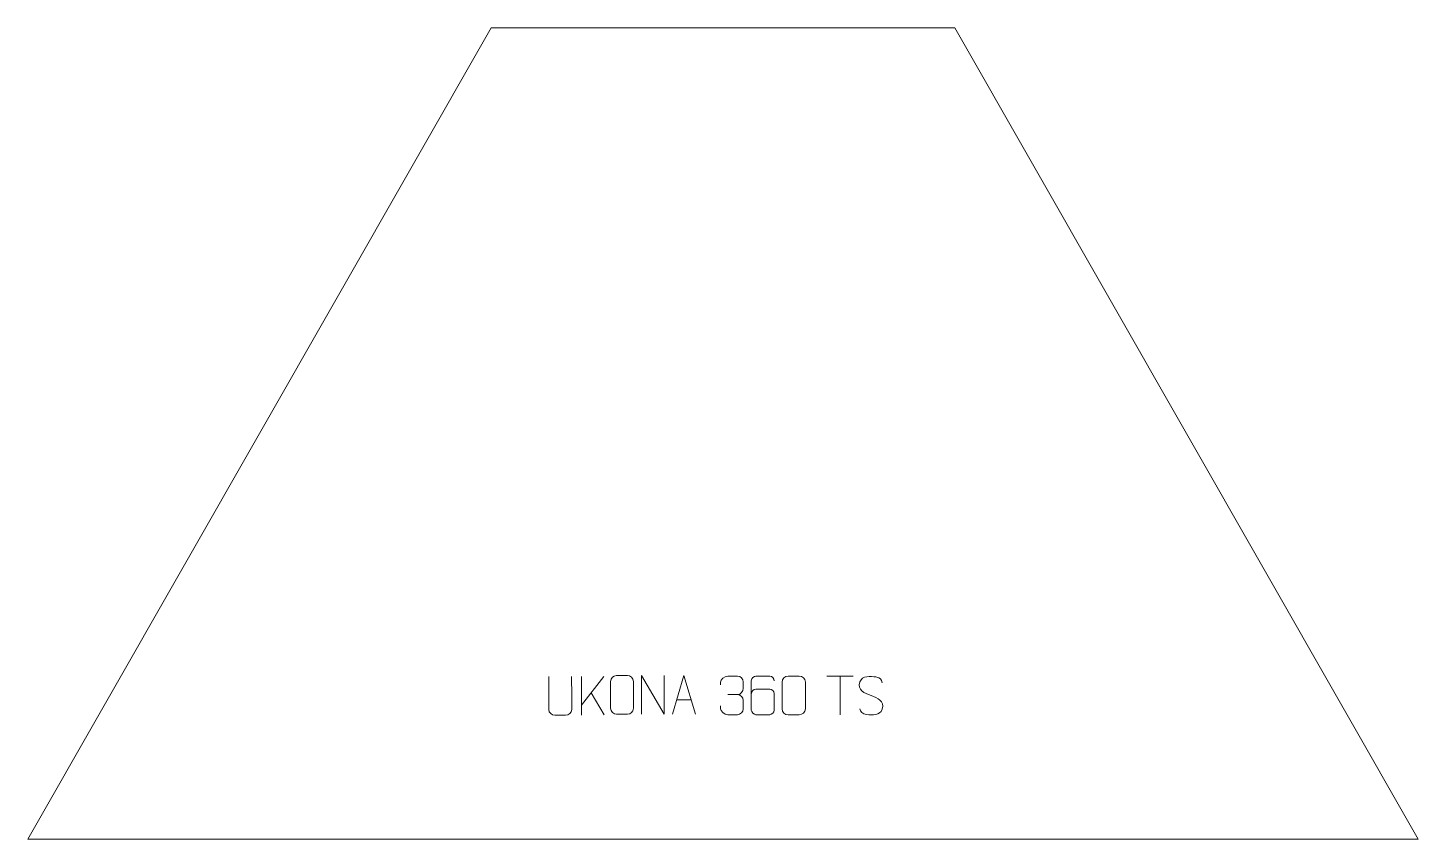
# Model space of a CAD drawing. Header units: millimetres. Extents: x -448 to 451, y 809 to 1334.
import ezdxf

# ---------------------------------------------------------------- set-up
doc = ezdxf.new("R2010")
doc.units = ezdxf.units.MM
doc.header["$MEASUREMENT"] = 0
doc.layers.add('layer 1', color=7, linetype='Continuous')

msp = doc.modelspace()

# ---------------------------------------------------------------- linework, layer by layer
at = {"layer": 'layer 1', "color": 242, "lineweight": 9}
msp.add_open_spline([(-148.7834, 1333.9232), (-148.7834, 1333.9232), (151.2148, 1333.9232), (151.2148, 1333.9232), (151.2148, 1333.9232), (151.2148, 1333.9232), (450.9025, 808.9241), (450.9025, 808.9241), (450.9025, 808.9241), (450.9025, 808.9241), (-448.4705, 808.9241), (-448.4705, 808.9241), (-448.4705, 808.9241), (-448.4705, 808.9241), (-148.7834, 1333.9232), (-148.7834, 1333.9232)], degree=3, knots=[0, 0, 0, 0, 0.2, 0.2, 0.2, 0.2, 0.4, 0.4, 0.4, 0.4, 0.6, 0.6, 0.6, 0.6, 1, 1, 1, 1], dxfattribs=at)
at = {"layer": 'layer 1', "color": 250, "lineweight": 9}
for points, knots in [([(-96.7032, 914.1346), (-96.7036, 908.5951), (-96.6078, 898.3933), (-96.6074, 892.8529), (-96.6074, 892.8529), (-96.7472, 890.6134), (-98.4244, 889.1872), (-100.5721, 889.1767), (-100.5721, 889.1767), (-102.904, 889.1771), (-105.2359, 889.1771), (-107.5674, 889.1767), (-107.5674, 889.1767), (-109.4924, 889.0752), (-111.4645, 890.8917), (-111.4533, 892.8362), (-111.4533, 892.8362), (-111.453, 898.3981), (-111.3576, 908.5735), (-111.358, 914.1346)], [0, 0, 0, 0, 0.16666667, 0.16666667, 0.16666667, 0.16666667, 0.33333333, 0.33333333, 0.33333333, 0.33333333, 0.5, 0.5, 0.5, 0.5, 0.66666667, 0.66666667, 0.66666667, 0.66666667, 1, 1, 1, 1]), ([(-67.6041, 914.7899), (-65.2784, 914.7899), (-62.9523, 914.7899), (-60.6262, 914.7899), (-60.6262, 914.7899), (-58.6796, 914.8255), (-56.6882, 913.3339), (-56.6615, 910.8963), (-56.6615, 910.8963), (-56.6619, 905.1494), (-56.6619, 899.4021), (-56.6615, 893.6544), (-56.6615, 893.6544), (-56.8013, 891.331), (-58.4785, 889.8514), (-60.6262, 889.8406), (-60.6262, 889.8406), (-62.9581, 889.841), (-65.29, 889.841), (-67.6215, 889.8406), (-67.6215, 889.8406), (-69.5465, 889.7352), (-71.5186, 891.6197), (-71.5074, 893.637), (-71.5074, 893.637), (-71.5071, 899.4071), (-71.5071, 905.1768), (-71.5074, 910.9461), (-71.5074, 910.9461), (-71.5032, 913.0842), (-69.7565, 914.8034), (-67.6041, 914.7899)], [0, 0, 0, 0, 0.11111111, 0.11111111, 0.11111111, 0.11111111, 0.22222222, 0.22222222, 0.22222222, 0.22222222, 0.33333333, 0.33333333, 0.33333333, 0.33333333, 0.44444444, 0.44444444, 0.44444444, 0.44444444, 0.55555556, 0.55555556, 0.55555556, 0.55555556, 0.66666667, 0.66666667, 0.66666667, 0.66666667, 0.77777778, 0.77777778, 0.77777778, 0.77777778, 1, 1, 1, 1]), ([(-51.4119, 889.8367), (-51.4119, 889.8367), (-51.4119, 914.7902), (-51.4119, 914.7902), (-51.4119, 914.7902), (-51.4119, 914.7902), (-36.7571, 889.8367), (-36.7571, 889.8367), (-36.7571, 889.8367), (-36.7571, 889.8367), (-36.7571, 914.7902), (-36.7571, 914.7902)], [0, 0, 0, 0, 0.25, 0.25, 0.25, 0.25, 0.5, 0.5, 0.5, 0.5, 1, 1, 1, 1]), ([(-31.555, 889.8367), (-31.555, 889.8367), (-24.184, 914.7902), (-24.184, 914.7902), (-24.184, 914.7902), (-24.184, 914.7902), (-16.6141, 889.8367), (-16.6141, 889.8367)], [0, 0, 0, 0, 0.33333333, 0.33333333, 0.33333333, 0.33333333, 1, 1, 1, 1]), ([(-0.3979, 908.7358), (-0.3979, 908.7358), (-0.3979, 910.593), (-0.3979, 910.593), (-0.3979, 910.593), (-0.4122, 912.3349), (2.2523, 914.453), (4.3114, 914.4303), (4.3114, 914.4303), (6.3755, 914.4303), (8.4395, 914.4303), (10.5032, 914.4303), (10.5032, 914.4303), (12.6977, 914.4391), (14.296, 912.5923), (14.3404, 910.6802), (14.3404, 910.6802), (14.34, 909.2451), (14.34, 907.81), (14.3404, 906.3745), (14.3404, 906.3745), (14.2918, 904.721), (12.6892, 902.491), (10.4909, 902.501), (10.4909, 902.501), (12.6946, 902.4898), (14.3026, 900.6866), (14.3566, 898.6271), (14.3566, 898.6271), (14.3562, 896.8424), (14.3562, 895.0577), (14.3566, 893.2726), (14.3566, 893.2726), (14.3667, 891.2112), (12.3118, 889.4481), (10.4909, 889.4562), (10.4909, 889.4562), (8.4256, 889.4565), (6.3604, 889.4565), (4.2948, 889.4562), (4.2948, 889.4562), (2.1262, 889.4677), (-0.4048, 891.8679), (-0.4234, 893.3297), (-0.4234, 893.3297), (-0.4234, 893.3297), (-0.4234, 895.2383), (-0.4234, 895.2383)], [0, 0, 0, 0, 0.07692308, 0.07692308, 0.07692308, 0.07692308, 0.15384615, 0.15384615, 0.15384615, 0.15384615, 0.23076923, 0.23076923, 0.23076923, 0.23076923, 0.30769231, 0.30769231, 0.30769231, 0.30769231, 0.38461538, 0.38461538, 0.38461538, 0.38461538, 0.46153846, 0.46153846, 0.46153846, 0.46153846, 0.53846154, 0.53846154, 0.53846154, 0.53846154, 0.61538462, 0.61538462, 0.61538462, 0.61538462, 0.69230769, 0.69230769, 0.69230769, 0.69230769, 0.76923077, 0.76923077, 0.76923077, 0.76923077, 0.84615385, 0.84615385, 0.84615385, 0.84615385, 1, 1, 1, 1]), ([(34.3967, 911.484), (34.3726, 912.8235), (33.0164, 914.4767), (31.4445, 914.4424), (31.4445, 914.4424), (28.4597, 914.4421), (25.4745, 914.4421), (22.4891, 914.4424), (22.4891, 914.4424), (21.27, 914.4573), (19.5418, 913.0197), (19.5368, 911.484), (19.5368, 911.484), (19.5371, 905.1235), (19.5371, 898.7627), (19.5368, 892.402), (19.5368, 892.402), (19.5415, 891.2391), (21.27, 889.468), (22.4891, 889.4436), (22.4891, 889.4436), (25.4745, 889.4439), (28.4597, 889.4439), (31.4445, 889.4436), (31.4445, 889.4436), (32.7226, 889.4874), (34.3923, 891.1019), (34.3967, 892.402), (34.3967, 892.402), (34.3967, 895.9853), (34.3967, 899.5684), (34.3967, 903.1511), (34.3967, 903.1511), (34.3582, 904.6293), (32.7755, 906.0622), (31.4445, 906.0602), (31.4445, 906.0602), (28.4597, 906.0605), (25.4745, 906.0605), (22.4891, 906.0602), (22.4891, 906.0602), (21.1596, 906.0652), (19.5166, 904.5579), (19.5583, 903.1294)], [0, 0, 0, 0, 0.08333333, 0.08333333, 0.08333333, 0.08333333, 0.16666667, 0.16666667, 0.16666667, 0.16666667, 0.25, 0.25, 0.25, 0.25, 0.33333333, 0.33333333, 0.33333333, 0.33333333, 0.41666667, 0.41666667, 0.41666667, 0.41666667, 0.5, 0.5, 0.5, 0.5, 0.58333333, 0.58333333, 0.58333333, 0.58333333, 0.66666667, 0.66666667, 0.66666667, 0.66666667, 0.75, 0.75, 0.75, 0.75, 0.83333333, 0.83333333, 0.83333333, 0.83333333, 1, 1, 1, 1]), ([(43.3861, 914.4426), (45.7522, 914.4426), (48.1187, 914.4426), (50.4852, 914.4426), (50.4852, 914.4426), (52.4657, 914.4782), (54.4917, 912.9839), (54.5188, 910.5418), (54.5188, 910.5418), (54.5184, 904.7844), (54.5184, 899.0266), (54.5188, 893.2684), (54.5188, 893.2684), (54.3767, 890.9408), (52.6703, 889.4585), (50.4852, 889.4477), (50.4852, 889.4477), (48.1128, 889.4481), (45.7404, 889.4481), (43.3684, 889.4477), (43.3684, 889.4477), (41.4099, 889.3421), (39.4035, 891.23), (39.4149, 893.251), (39.4149, 893.251), (39.4153, 899.0316), (39.4153, 904.8119), (39.4149, 910.5917), (39.4149, 910.5917), (39.4192, 912.7337), (41.1963, 914.4562), (43.3861, 914.4426)], [0, 0, 0, 0, 0.11111111, 0.11111111, 0.11111111, 0.11111111, 0.22222222, 0.22222222, 0.22222222, 0.22222222, 0.33333333, 0.33333333, 0.33333333, 0.33333333, 0.44444444, 0.44444444, 0.44444444, 0.44444444, 0.55555556, 0.55555556, 0.55555556, 0.55555556, 0.66666667, 0.66666667, 0.66666667, 0.66666667, 0.77777778, 0.77777778, 0.77777778, 0.77777778, 1, 1, 1, 1]), ([(96.9668, 901.9433), (92.7185, 903.4137), (87.8104, 905.2095), (89.8155, 910.7298), (89.8155, 910.7298), (91.319, 914.8697), (96.5326, 914.4812), (100.1362, 913.8801), (100.1362, 913.8801), (102.9968, 913.4029), (103.8615, 912.1897), (104.1721, 910.1056)], [0, 0, 0, 0, 0.25, 0.25, 0.25, 0.25, 0.5, 0.5, 0.5, 0.5, 1, 1, 1, 1]), ([(96.9668, 901.9432), (100.9854, 900.2965), (106.0149, 898.4082), (104.1809, 893.0479), (104.1809, 893.0479), (102.7211, 888.7815), (97.8103, 889.0382), (94.0842, 889.5929), (94.0842, 889.5929), (91.3342, 890.0027), (90.1133, 891.2162), (89.7353, 893.3284)], [0, 0, 0, 0, 0.25, 0.25, 0.25, 0.25, 0.5, 0.5, 0.5, 0.5, 1, 1, 1, 1])]:
    msp.add_open_spline(points, degree=3, knots=knots, dxfattribs=at)
for points in [[(-90.2614, 914.1978), (-90.2614, 914.1978), (-90.2614, 889.2442), (-90.2614, 889.2442)], [(-75.8852, 914.1978), (-75.8852, 914.1978), (-90.2614, 895.5581), (-90.2614, 895.5581)], [(68.4732, 914.3966), (68.4732, 914.3966), (85.4604, 914.3966), (85.4604, 914.3966)], [(76.967, 889.4666), (76.967, 889.4666), (76.967, 914.4201), (76.967, 914.4201)], [(-75.5599, 889.34), (-75.5599, 889.34), (-84.0304, 903.6536), (-84.0304, 903.6536)], [(4.3118, 902.4906), (4.3118, 902.4906), (10.5082, 902.4906), (10.5082, 902.4906)], [(-28.8324, 899.0861), (-28.8324, 899.0861), (-19.3367, 899.0861), (-19.3367, 899.0861)]]:
    msp.add_open_spline(points, degree=3, dxfattribs=at)

doc.saveas('drawing.dxf')
